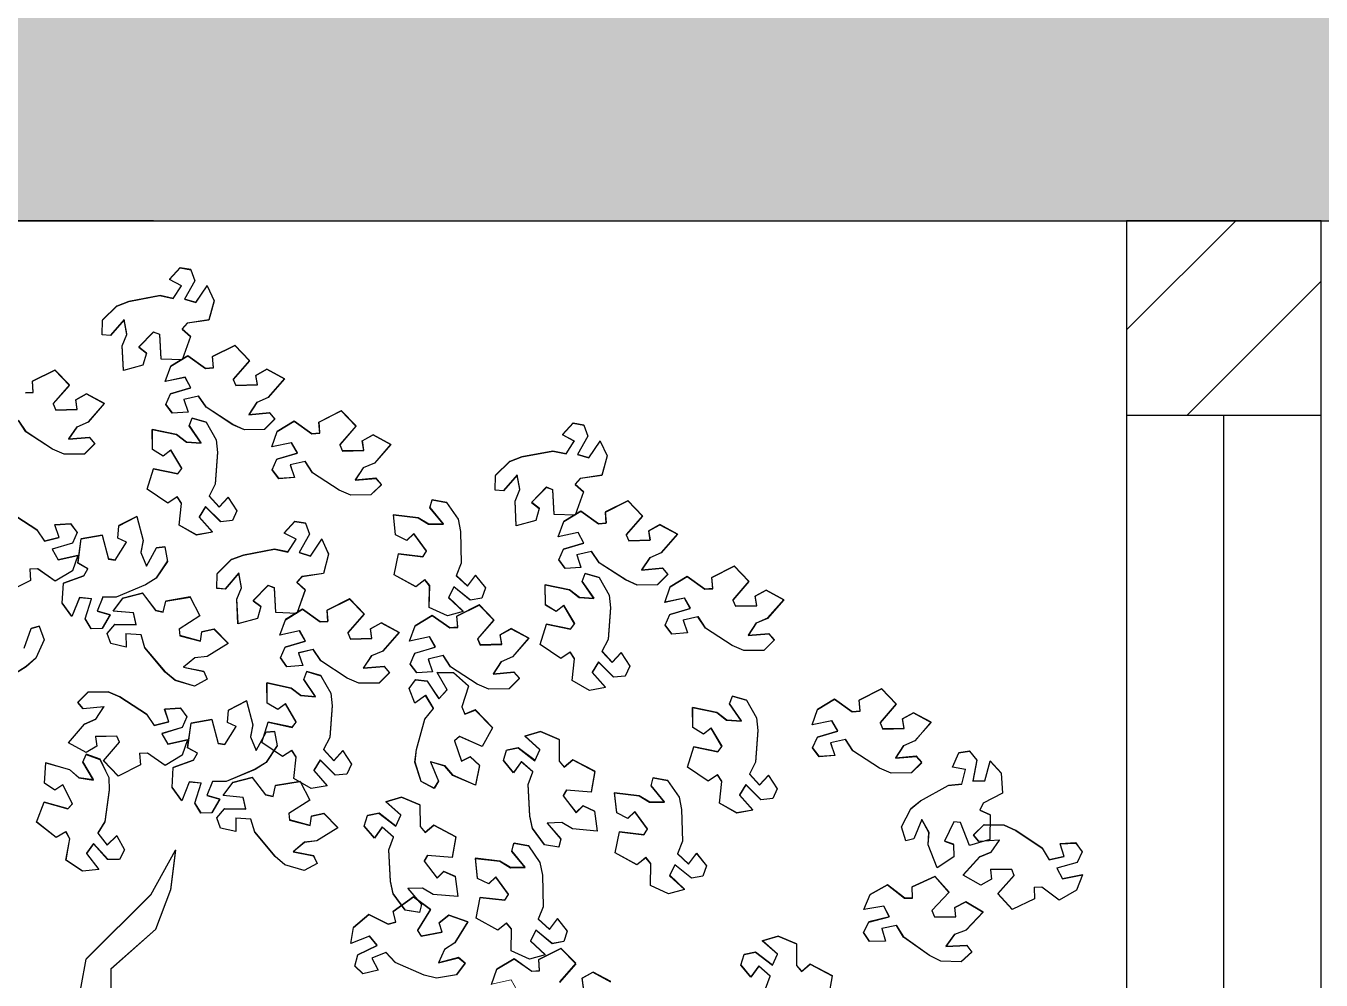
# Model space of a CAD drawing. Header units: centimetres. Extents: x -3096 to 17897, y -3131 to 15798.
# Drawn here: x 13103.7 to 13303.3, y 4401.2 to 4548.4 of the extents above; entities that cross this region are included whole.
import ezdxf

# ---------------------------------------------------------------- set-up
doc = ezdxf.new("R2010")
doc.units = ezdxf.units.CM
doc.layers.add('A-ANNO SYMB', color=3, linetype='Continuous', lineweight=13)
doc.layers.add('alberi', color=74, linetype='Continuous')

msp = doc.modelspace()

# ---------------------------------------------------------------- hatches: boundary and pattern name
at = {"transparency": 33554508}
h = msp.add_hatch(dxfattribs=at)
h.set_pattern_fill('GOST_WOOD', color=256, scale=2.9)
h.set_pattern_definition([(90, (10118.907, 0), (17.4, -1e-15), [29, -5.8]), (90, (10124.707, -5.8), (17.4, -1e-15), [17.4, -4.35, 8.7, -4.35]), (90, (10130.507, -14.5), (17.4, -1e-15), [29, -5.8])])
h.paths.add_polyline_path([(12123.33, 4578.3), (12123.33, 4518.3), (12561.21, 4518.3), (12561.21, 4578.3)])
h.paths.add_polyline_path([(12561.21, 4578.3), (12561.21, 4518.3), (12973.33, 4518.3), (13023.33, 4518.3), (13123.33, 4518.3), (13273.33, 4518.3), (13353.33, 4518.3), (13353.33, 4578.3)])
h.paths.add_polyline_path([(13603.41, 4518.3), (13603.41, 4578.3), (13453.33, 4578.3), (13453.33, 4518.3)])
h.paths.add_polyline_path([(14123.33, 4518.3), (14123.33, 4578.3), (13603.41, 4578.3), (13603.41, 4518.3)])
h = msp.add_hatch(dxfattribs=at)
h.set_pattern_fill('ANSI31', color=256, scale=5)
h.set_pattern_definition([(45, (10118.907, 0), (-11.22532, 11.22532), [])])
h.paths.add_polyline_path([(13303.33, 4518.3), (13273.33, 4518.3), (13273.33, 4488.3), (13303.33, 4488.3)])

# ---------------------------------------------------------------- linework, layer by layer
for p, q in [((12123.33, 4518.3), (14123.33, 4518.3)), ((13123.33, 4518.3), (12623.33, 4518.3)), ((13123.33, 4518.3), (13023.33, 4518.3)), ((13123.33, 4518.3), (13273.33, 4518.3)), ((13273.33, 4518.3), (13273.33, 4143.3)), ((13303.33, 4518.3), (13273.33, 4518.3)), ((13303.33, 4518.3), (13273.33, 4518.3)), ((13303.33, 4113.3), (13303.33, 4518.3)), ((13303.33, 4488.3), (13273.33, 4488.3)), ((13288.33, 4143.3), (13288.33, 4488.3))]:
    msp.add_line(p, q)
at = {"layer": 'A-ANNO SYMB'}
for points in [[(13115.49, 4503.02), (13117.72, 4505.2), (13119.56, 4505.89), (13124.36, 4506.81), (13126.4, 4506.37), (13127.66, 4508.33), (13125.84, 4509.29), (13127.47, 4511.09), (13129.13, 4510.82), (13129.75, 4509.11), (13129.75, 4509.11), (13128.13, 4506.27), (13129.91, 4505.74), (13131.65, 4508.33), (13132.69, 4506.04), (13131.9, 4503.06), (13128.59, 4502.56), (13127.78, 4501.66), (13129.07, 4500.5), (13129.07, 4500.5), (13127.8, 4496.89), (13124.53, 4497.01), (13124.33, 4500.81), (13123.38, 4501.2), (13121.08, 4498.85), (13122.26, 4497.95), (13121.71, 4496.1), (13118.71, 4495.28), (13118.52, 4499.08), (13119.25, 4500.85), (13118.84, 4503.08), (13116.73, 4500.65), (13115.44, 4500.77)], [(13140.48, 4486.16), (13137.36, 4486.14), (13135.57, 4486.92), (13131.47, 4489.59), (13130.31, 4491.33), (13128.04, 4490.79), (13128.69, 4488.84), (13126.26, 4488.67), (13125.26, 4490.02), (13125.99, 4491.68), (13125.99, 4491.68), (13129.13, 4492.6), (13128.22, 4494.22), (13125.18, 4493.56), (13126.02, 4495.94), (13128.66, 4497.53), (13131.38, 4495.59), (13132.59, 4495.67), (13132.46, 4497.4), (13132.46, 4497.4), (13135.89, 4499.12), (13138.16, 4496.76), (13135.66, 4493.88), (13136.07, 4492.94), (13139.36, 4493.04), (13139.14, 4494.51), (13140.81, 4495.45), (13143.54, 4493.96), (13141.04, 4491.09), (13139.29, 4490.33), (13138.03, 4488.44), (13141.24, 4488.72), (13142.08, 4487.75)], [(13156.89, 4476.07), (13153.77, 4476.05), (13151.97, 4476.83), (13147.88, 4479.5), (13146.72, 4481.24), (13144.45, 4480.71), (13145.09, 4478.75), (13142.67, 4478.59), (13141.66, 4479.94), (13142.4, 4481.6), (13142.4, 4481.6), (13145.54, 4482.52), (13144.63, 4484.13), (13141.58, 4483.47), (13142.42, 4485.85), (13145.06, 4487.44), (13147.78, 4485.5), (13148.99, 4485.58), (13148.87, 4487.32), (13148.87, 4487.32), (13152.29, 4489.03), (13154.57, 4486.67), (13152.07, 4483.8), (13152.48, 4482.86), (13155.77, 4482.95), (13155.55, 4484.42), (13157.22, 4485.37), (13159.95, 4483.88), (13157.45, 4481), (13155.7, 4480.24), (13154.44, 4478.35), (13157.65, 4478.64), (13158.49, 4477.66)], [(13131.49, 4487.3), (13133.02, 4484.58), (13133.21, 4482.63), (13132.87, 4477.75), (13131.92, 4475.89), (13133.49, 4474.17), (13134.88, 4475.69), (13136.21, 4473.65), (13135.52, 4472.11), (13133.71, 4471.95), (13133.71, 4471.95), (13131.38, 4474.24), (13130.41, 4472.66), (13132.46, 4470.32), (13129.98, 4469.9), (13127.3, 4471.43), (13127.68, 4474.75), (13127.02, 4475.77), (13125.56, 4474.82), (13125.56, 4474.82), (13122.4, 4476.98), (13123.36, 4480.11), (13127.08, 4479.33), (13127.7, 4480.14), (13126.02, 4482.97), (13124.85, 4482.06), (13123.2, 4483.06), (13123.18, 4486.17), (13126.91, 4485.39), (13128.42, 4484.23), (13130.69, 4484.05), (13128.88, 4486.71), (13129.32, 4487.92)], [(13176.06, 4479.06), (13178.29, 4481.24), (13180.13, 4481.93), (13184.93, 4482.85), (13186.97, 4482.41), (13188.23, 4484.37), (13186.41, 4485.33), (13188.04, 4487.14), (13189.7, 4486.86), (13190.32, 4485.16), (13190.32, 4485.16), (13188.71, 4482.31), (13190.48, 4481.78), (13192.22, 4484.37), (13193.26, 4482.08), (13192.47, 4479.1), (13189.17, 4478.61), (13188.35, 4477.71), (13189.65, 4476.55), (13189.65, 4476.55), (13188.37, 4472.94), (13185.1, 4473.05), (13184.9, 4476.86), (13183.95, 4477.25), (13181.65, 4474.89), (13182.83, 4473.99), (13182.28, 4472.15), (13179.28, 4471.32), (13179.09, 4475.13), (13179.82, 4476.89), (13179.41, 4479.13), (13177.3, 4476.69), (13176.02, 4476.81)], [(13168.52, 4474.9), (13170.31, 4472.35), (13170.69, 4470.42), (13170.81, 4465.54), (13170.04, 4463.59), (13171.77, 4462.03), (13173.01, 4463.67), (13174.52, 4461.76), (13173.98, 4460.17), (13172.2, 4459.84), (13172.2, 4459.84), (13169.66, 4461.9), (13168.84, 4460.24), (13171.11, 4458.1), (13168.68, 4457.44), (13165.87, 4458.71), (13165.93, 4462.05), (13165.17, 4463.01), (13163.82, 4461.92), (13163.82, 4461.92), (13160.46, 4463.77), (13161.11, 4466.98), (13164.9, 4466.55), (13165.44, 4467.42), (13163.49, 4470.08), (13162.41, 4469.06), (13160.68, 4469.9), (13160.36, 4473), (13164.14, 4472.57), (13165.77, 4471.56), (13168.04, 4471.59), (13165.98, 4474.07), (13166.31, 4475.32)], [(13201.06, 4462.2), (13197.94, 4462.18), (13196.14, 4462.96), (13192.05, 4465.63), (13190.88, 4467.37), (13188.62, 4466.84), (13189.26, 4464.88), (13186.83, 4464.72), (13185.83, 4466.07), (13186.57, 4467.73), (13186.57, 4467.73), (13189.7, 4468.65), (13188.8, 4470.26), (13185.75, 4469.6), (13186.59, 4471.98), (13189.23, 4473.57), (13191.95, 4471.63), (13193.16, 4471.71), (13193.03, 4473.45), (13193.03, 4473.45), (13196.46, 4475.16), (13198.73, 4472.8), (13196.23, 4469.93), (13196.64, 4468.99), (13199.94, 4469.08), (13199.71, 4470.55), (13201.39, 4471.5), (13204.12, 4470.01), (13201.62, 4467.13), (13199.86, 4466.37), (13198.6, 4464.48), (13201.81, 4464.77), (13202.66, 4463.79)], [(13125.53, 4465.84), (13123.79, 4463.25), (13122.13, 4462.2), (13117.62, 4460.32), (13115.53, 4460.34), (13114.7, 4458.16), (13116.67, 4457.6), (13115.44, 4455.49), (13113.76, 4455.42), (13112.81, 4456.97), (13112.81, 4456.97), (13113.81, 4460.08), (13111.97, 4460.24), (13110.79, 4457.35), (13109.3, 4459.38), (13109.47, 4462.46), (13112.61, 4463.61), (13113.22, 4464.66), (13111.72, 4465.53), (13111.72, 4465.53), (13112.23, 4469.33), (13115.46, 4469.88), (13116.43, 4466.2), (13117.43, 4466.01), (13119.21, 4468.78), (13117.87, 4469.42), (13118.03, 4471.34), (13120.8, 4472.76), (13121.76, 4469.07), (13121.41, 4467.2), (13122.26, 4465.09), (13123.83, 4467.91), (13125.11, 4468.05)], [(13133.16, 4463.93), (13135.39, 4466.11), (13137.22, 4466.8), (13142.02, 4467.72), (13144.07, 4467.28), (13145.33, 4469.24), (13143.5, 4470.2), (13145.14, 4472), (13146.8, 4471.73), (13147.42, 4470.03), (13147.42, 4470.03), (13145.8, 4467.18), (13147.58, 4466.65), (13149.31, 4469.24), (13150.36, 4466.95), (13149.57, 4463.97), (13146.26, 4463.48), (13145.45, 4462.58), (13146.74, 4461.42), (13146.74, 4461.42), (13145.47, 4457.81), (13142.19, 4457.92), (13141.99, 4461.73), (13141.05, 4462.12), (13138.74, 4459.76), (13139.92, 4458.86), (13139.38, 4457.02), (13136.38, 4456.19), (13136.18, 4460), (13136.91, 4461.76), (13136.51, 4464), (13134.39, 4461.56), (13133.11, 4461.68)], [(13217.46, 4452.11), (13214.34, 4452.09), (13212.54, 4452.87), (13208.45, 4455.55), (13207.29, 4457.29), (13205.02, 4456.75), (13205.67, 4454.8), (13203.24, 4454.63), (13202.23, 4455.98), (13202.97, 4457.64), (13202.97, 4457.64), (13206.11, 4458.56), (13205.2, 4460.17), (13202.15, 4459.52), (13202.99, 4461.89), (13205.63, 4463.49), (13208.35, 4461.55), (13209.57, 4461.63), (13209.44, 4463.36), (13209.44, 4463.36), (13212.86, 4465.07), (13215.14, 4462.72), (13212.64, 4459.84), (13213.05, 4458.9), (13216.34, 4459), (13216.12, 4460.46), (13217.79, 4461.41), (13220.52, 4459.92), (13218.02, 4457.05), (13216.27, 4456.28), (13215.01, 4454.39), (13218.22, 4454.68), (13219.06, 4453.7)], [(13192.06, 4463.34), (13193.59, 4460.62), (13193.79, 4458.67), (13193.44, 4453.8), (13192.49, 4451.94), (13194.06, 4450.22), (13195.45, 4451.73), (13196.78, 4449.69), (13196.09, 4448.15), (13194.28, 4447.99), (13194.28, 4447.99), (13191.95, 4450.29), (13190.98, 4448.71), (13193.04, 4446.36), (13190.55, 4445.94), (13187.88, 4447.47), (13188.25, 4450.79), (13187.59, 4451.81), (13186.14, 4450.86), (13186.14, 4450.86), (13182.97, 4453.02), (13183.93, 4456.15), (13187.66, 4455.37), (13188.28, 4456.18), (13186.59, 4459.01), (13185.42, 4458.11), (13183.78, 4459.11), (13183.75, 4462.22), (13187.48, 4461.43), (13189, 4460.27), (13191.26, 4460.09), (13189.45, 4462.75), (13189.89, 4463.96)], [(13129.66, 4446.6), (13126.67, 4447.49), (13125.18, 4448.76), (13122.04, 4452.5), (13121.43, 4454.5), (13119.11, 4454.65), (13119.16, 4452.59), (13116.78, 4453.14), (13116.22, 4454.73), (13117.4, 4456.1), (13117.4, 4456.1), (13120.67, 4456.07), (13120.27, 4457.87), (13117.17, 4458.13), (13118.66, 4460.16), (13121.65, 4460.92), (13123.69, 4458.27), (13124.87, 4458), (13125.25, 4459.69), (13125.25, 4459.69), (13129.03, 4460.34), (13130.52, 4457.42), (13127.29, 4455.39), (13127.41, 4454.38), (13130.59, 4453.51), (13130.8, 4454.98), (13132.68, 4455.4), (13134.86, 4453.18), (13131.63, 4451.16), (13129.73, 4450.94), (13127.98, 4449.49), (13131.13, 4448.83), (13131.65, 4447.66)], [(13158.15, 4447.07), (13155.03, 4447.05), (13153.23, 4447.83), (13149.14, 4450.5), (13147.98, 4452.24), (13145.71, 4451.71), (13146.36, 4449.75), (13143.93, 4449.59), (13142.92, 4450.94), (13143.66, 4452.6), (13143.66, 4452.6), (13146.8, 4453.52), (13145.89, 4455.13), (13142.84, 4454.47), (13143.68, 4456.85), (13146.32, 4458.44), (13149.04, 4456.5), (13150.26, 4456.58), (13150.13, 4458.32), (13150.13, 4458.32), (13153.55, 4460.03), (13155.83, 4457.67), (13153.33, 4454.8), (13153.74, 4453.86), (13157.03, 4453.95), (13156.81, 4455.42), (13158.48, 4456.37), (13161.21, 4454.88), (13158.71, 4452), (13156.96, 4451.24), (13155.7, 4449.35), (13158.91, 4449.64), (13159.75, 4448.66)], [(13178.17, 4446.16), (13175.05, 4446.13), (13173.25, 4446.91), (13169.15, 4449.57), (13167.99, 4451.31), (13165.72, 4450.77), (13166.37, 4448.82), (13163.94, 4448.64), (13162.93, 4449.99), (13163.67, 4451.65), (13163.67, 4451.65), (13166.8, 4452.58), (13165.89, 4454.19), (13162.84, 4453.53), (13163.68, 4455.91), (13166.31, 4457.51), (13169.04, 4455.57), (13170.25, 4455.66), (13170.12, 4457.39), (13170.12, 4457.39), (13173.54, 4459.11), (13175.82, 4456.76), (13173.33, 4453.88), (13173.74, 4452.94), (13177.03, 4453.04), (13176.81, 4454.51), (13178.48, 4455.46), (13181.21, 4453.97), (13178.72, 4451.09), (13176.97, 4450.33), (13175.71, 4448.44), (13178.92, 4448.73), (13179.76, 4447.75)], [(13149.15, 4448.21), (13150.69, 4445.49), (13150.88, 4443.54), (13150.54, 4438.67), (13149.58, 4436.81), (13151.15, 4435.09), (13152.55, 4436.6), (13153.87, 4434.56), (13153.18, 4433.02), (13151.38, 4432.86), (13151.38, 4432.86), (13149.04, 4435.16), (13148.08, 4433.58), (13150.13, 4431.23), (13147.65, 4430.81), (13144.97, 4432.34), (13145.34, 4435.66), (13144.68, 4436.68), (13143.23, 4435.73), (13143.23, 4435.73), (13140.07, 4437.89), (13141.02, 4441.02), (13144.75, 4440.24), (13145.37, 4441.05), (13143.69, 4443.88), (13142.51, 4442.98), (13140.87, 4443.98), (13140.85, 4447.09), (13144.57, 4446.3), (13146.09, 4445.14), (13148.35, 4444.96), (13146.54, 4447.62), (13146.99, 4448.83)], [(13164.63, 4431.89), (13163.67, 4434.86), (13163.88, 4436.81), (13165.19, 4441.51), (13166.5, 4443.14), (13165.31, 4445.14), (13163.64, 4443.94), (13162.75, 4446.21), (13163.74, 4447.57), (13165.54, 4447.37), (13165.54, 4447.37), (13167.37, 4444.65), (13168.63, 4446), (13167.09, 4448.71), (13169.61, 4448.62), (13171.92, 4446.58), (13170.89, 4443.41), (13171.33, 4442.28), (13172.94, 4442.92), (13172.94, 4442.92), (13175.6, 4440.16), (13174.04, 4437.29), (13170.55, 4438.81), (13169.77, 4438.13), (13170.85, 4435.02), (13172.19, 4435.68), (13173.59, 4434.37), (13172.99, 4431.31), (13169.5, 4432.84), (13168.25, 4434.28), (13166.07, 4434.91), (13167.3, 4431.93), (13166.62, 4430.84)], [(13240.18, 4433.2), (13237.06, 4433.18), (13235.26, 4433.96), (13231.16, 4436.63), (13230, 4438.37), (13227.74, 4437.84), (13228.38, 4435.88), (13225.95, 4435.72), (13224.95, 4437.07), (13225.68, 4438.73), (13225.68, 4438.73), (13228.82, 4439.65), (13227.92, 4441.26), (13224.87, 4440.6), (13225.71, 4442.98), (13228.35, 4444.57), (13231.07, 4442.63), (13232.28, 4442.71), (13232.15, 4444.45), (13232.15, 4444.45), (13235.58, 4446.16), (13237.85, 4443.8), (13235.35, 4440.93), (13235.76, 4439.99), (13239.05, 4440.08), (13238.83, 4441.55), (13240.51, 4442.5), (13243.24, 4441.01), (13240.74, 4438.13), (13238.98, 4437.37), (13237.72, 4435.48), (13240.93, 4435.77), (13241.77, 4434.79)], [(13113.27, 4445.67), (13116.39, 4445.7), (13118.19, 4444.93), (13122.29, 4442.27), (13123.46, 4440.54), (13125.73, 4441.08), (13125.08, 4443.03), (13127.5, 4443.21), (13128.51, 4441.86), (13127.78, 4440.2), (13127.78, 4440.2), (13124.65, 4439.27), (13125.56, 4437.66), (13128.61, 4438.32), (13127.77, 4435.94), (13125.14, 4434.34), (13122.41, 4436.27), (13121.2, 4436.19), (13121.33, 4434.45), (13121.33, 4434.45), (13117.91, 4432.73), (13115.63, 4435.08), (13118.12, 4437.96), (13117.71, 4438.9), (13114.42, 4438.8), (13114.64, 4437.33), (13112.97, 4436.38), (13110.24, 4437.86), (13112.73, 4440.74), (13114.48, 4441.51), (13115.73, 4443.4), (13112.52, 4443.11), (13111.68, 4444.08)], [(13142.44, 4437.41), (13140.7, 4434.82), (13139.05, 4433.77), (13134.53, 4431.89), (13132.44, 4431.91), (13131.61, 4429.73), (13133.59, 4429.16), (13132.36, 4427.06), (13130.68, 4426.99), (13129.72, 4428.54), (13129.72, 4428.54), (13130.72, 4431.65), (13128.88, 4431.81), (13127.71, 4428.92), (13126.22, 4430.95), (13126.38, 4434.03), (13129.52, 4435.18), (13130.13, 4436.23), (13128.63, 4437.1), (13128.63, 4437.1), (13129.14, 4440.9), (13132.37, 4441.45), (13133.34, 4437.77), (13134.35, 4437.58), (13136.12, 4440.35), (13134.78, 4440.99), (13134.94, 4442.91), (13137.71, 4444.33), (13138.68, 4440.64), (13138.32, 4438.77), (13139.18, 4436.66), (13140.75, 4439.48), (13142.03, 4439.62)], [(13214.77, 4444.43), (13216.31, 4441.71), (13216.5, 4439.76), (13216.16, 4434.88), (13215.2, 4433.02), (13216.77, 4431.3), (13218.17, 4432.82), (13219.49, 4430.78), (13218.8, 4429.24), (13216.99, 4429.08), (13216.99, 4429.08), (13214.66, 4431.37), (13213.7, 4429.79), (13215.75, 4427.45), (13213.27, 4427.03), (13210.59, 4428.56), (13210.96, 4431.88), (13210.3, 4432.9), (13208.85, 4431.95), (13208.85, 4431.95), (13205.69, 4434.11), (13206.64, 4437.24), (13210.37, 4436.46), (13210.99, 4437.27), (13209.31, 4440.1), (13208.13, 4439.19), (13206.49, 4440.19), (13206.47, 4443.3), (13210.19, 4442.52), (13211.71, 4441.36), (13213.97, 4441.18), (13212.16, 4443.84), (13212.61, 4445.05)], [(13183.62, 4422.13), (13181.77, 4424.64), (13181.34, 4426.55), (13181.1, 4431.43), (13181.82, 4433.39), (13180.06, 4434.91), (13178.86, 4433.24), (13177.29, 4435.11), (13177.8, 4436.72), (13179.57, 4437.1), (13179.57, 4437.1), (13182.16, 4435.1), (13182.93, 4436.78), (13180.61, 4438.86), (13183.03, 4439.58), (13185.87, 4438.38), (13185.9, 4435.04), (13186.68, 4434.1), (13188, 4435.22), (13188, 4435.22), (13191.4, 4433.46), (13190.83, 4430.23), (13187.03, 4430.57), (13186.51, 4429.68), (13188.53, 4427.08), (13189.58, 4428.12), (13191.33, 4427.32), (13191.73, 4424.24), (13187.94, 4424.57), (13186.29, 4425.54), (13184.02, 4425.45), (13186.14, 4423.02), (13185.84, 4421.76)], [(13238.65, 4424.89), (13240.08, 4427.66), (13241.61, 4428.89), (13245.88, 4431.27), (13247.96, 4431.49), (13248.54, 4433.75), (13246.51, 4434.09), (13247.49, 4436.31), (13249.16, 4436.57), (13250.28, 4435.15), (13250.28, 4435.15), (13249.64, 4431.94), (13251.49, 4432), (13252.32, 4435), (13254.04, 4433.15), (13254.22, 4430.07), (13251.24, 4428.57), (13250.74, 4427.46), (13252.34, 4426.76), (13252.34, 4426.76), (13252.26, 4422.94), (13249.12, 4422.02), (13247.73, 4425.57), (13246.71, 4425.64), (13245.26, 4422.68), (13246.67, 4422.2), (13246.73, 4420.28), (13244.14, 4418.55), (13242.76, 4422.1), (13242.9, 4424.01), (13241.81, 4426), (13240.57, 4423.03), (13239.31, 4422.74)], [(13115.11, 4435.31), (13116.46, 4432.49), (13116.52, 4430.53), (13115.85, 4425.69), (13114.77, 4423.9), (13116.22, 4422.08), (13117.71, 4423.5), (13118.9, 4421.37), (13118.1, 4419.88), (13116.29, 4419.84), (13116.29, 4419.84), (13114.12, 4422.29), (13113.05, 4420.78), (13114.94, 4418.3), (13112.43, 4418.05), (13109.87, 4419.76), (13110.46, 4423.05), (13109.87, 4424.11), (13108.36, 4423.26), (13108.36, 4423.26), (13105.35, 4425.63), (13106.51, 4428.69), (13110.18, 4427.65), (13110.85, 4428.42), (13109.36, 4431.36), (13108.13, 4430.53), (13106.56, 4431.64), (13106.75, 4434.75), (13110.41, 4433.71), (13111.85, 4432.45), (13114.09, 4432.12), (13112.47, 4434.9), (13112.99, 4436.08)], [(13146.58, 4418.17), (13143.59, 4419.06), (13142.09, 4420.33), (13138.95, 4424.07), (13138.35, 4426.07), (13136.02, 4426.22), (13136.07, 4424.16), (13133.7, 4424.71), (13133.13, 4426.3), (13134.32, 4427.67), (13134.32, 4427.67), (13137.59, 4427.64), (13137.19, 4429.44), (13134.08, 4429.7), (13135.58, 4431.73), (13138.56, 4432.49), (13140.6, 4429.84), (13141.79, 4429.57), (13142.17, 4431.26), (13142.17, 4431.26), (13145.94, 4431.9), (13147.43, 4428.99), (13144.21, 4426.96), (13144.33, 4425.95), (13147.5, 4425.08), (13147.72, 4426.55), (13149.59, 4426.97), (13151.77, 4424.75), (13148.55, 4422.73), (13146.65, 4422.51), (13144.89, 4421.06), (13148.05, 4420.4), (13148.57, 4419.23)], [(13202.6, 4432.03), (13204.38, 4429.48), (13204.76, 4427.55), (13204.88, 4422.67), (13204.11, 4420.72), (13205.84, 4419.16), (13207.08, 4420.8), (13208.59, 4418.89), (13208.05, 4417.3), (13206.27, 4416.97), (13206.27, 4416.97), (13203.73, 4419.03), (13202.92, 4417.37), (13205.19, 4415.23), (13202.75, 4414.57), (13199.94, 4415.84), (13200, 4419.18), (13199.24, 4420.14), (13197.89, 4419.05), (13197.89, 4419.05), (13194.54, 4420.9), (13195.19, 4424.11), (13198.97, 4423.68), (13199.51, 4424.55), (13197.57, 4427.21), (13196.48, 4426.19), (13194.75, 4427.03), (13194.43, 4430.13), (13198.22, 4429.7), (13199.84, 4428.69), (13202.11, 4428.72), (13200.05, 4431.2), (13200.38, 4432.45)], [(13162.16, 4412.04), (13160.32, 4414.55), (13159.89, 4416.46), (13159.65, 4421.35), (13160.37, 4423.31), (13158.61, 4424.83), (13157.4, 4423.16), (13155.84, 4425.02), (13156.35, 4426.63), (13158.12, 4427.01), (13158.12, 4427.01), (13160.71, 4425.01), (13161.48, 4426.69), (13159.16, 4428.77), (13161.58, 4429.49), (13164.42, 4428.29), (13164.44, 4424.95), (13165.22, 4424.02), (13166.55, 4425.14), (13166.55, 4425.14), (13169.95, 4423.37), (13169.38, 4420.15), (13165.58, 4420.48), (13165.06, 4419.6), (13167.07, 4416.99), (13168.13, 4418.03), (13169.88, 4417.23), (13170.28, 4414.15), (13166.48, 4414.48), (13164.84, 4415.45), (13162.57, 4415.36), (13164.69, 4412.93), (13164.39, 4411.68)], [(13251.37, 4425.19), (13254.49, 4425.15), (13256.27, 4424.33), (13260.31, 4421.59), (13261.44, 4419.83), (13263.72, 4420.32), (13263.11, 4422.29), (13265.54, 4422.41), (13266.52, 4421.04), (13265.75, 4419.39), (13265.75, 4419.39), (13262.6, 4418.53), (13263.48, 4416.9), (13266.54, 4417.5), (13265.65, 4415.14), (13262.98, 4413.6), (13260.3, 4415.59), (13259.09, 4415.53), (13259.18, 4413.79), (13259.18, 4413.79), (13255.72, 4412.15), (13253.49, 4414.54), (13256.04, 4417.37), (13255.65, 4418.32), (13252.36, 4418.29), (13252.56, 4416.82), (13250.87, 4415.9), (13248.16, 4417.44), (13250.72, 4420.26), (13252.48, 4421), (13253.78, 4422.86), (13250.56, 4422.64), (13249.74, 4423.63)], [(13181.14, 4421.95), (13182.93, 4419.39), (13183.31, 4417.47), (13183.43, 4412.58), (13182.66, 4410.64), (13184.38, 4409.07), (13185.63, 4410.71), (13187.14, 4408.81), (13186.6, 4407.21), (13184.82, 4406.88), (13184.82, 4406.88), (13182.28, 4408.94), (13181.46, 4407.28), (13183.73, 4405.14), (13181.3, 4404.49), (13178.49, 4405.75), (13178.55, 4409.1), (13177.79, 4410.05), (13176.44, 4408.96), (13176.44, 4408.96), (13173.08, 4410.81), (13173.73, 4414.02), (13177.52, 4413.59), (13178.06, 4414.46), (13176.11, 4417.12), (13175.03, 4416.11), (13173.3, 4416.94), (13172.98, 4420.04), (13176.76, 4419.61), (13178.39, 4418.6), (13180.66, 4418.64), (13178.6, 4421.12), (13178.93, 4422.36)], [(13247.84, 4404.07), (13244.72, 4404.18), (13242.96, 4405.04), (13238.99, 4407.89), (13237.9, 4409.68), (13235.61, 4409.24), (13236.17, 4407.26), (13233.74, 4407.2), (13232.8, 4408.59), (13233.6, 4410.22), (13233.6, 4410.22), (13236.78, 4411), (13235.94, 4412.65), (13232.87, 4412.13), (13233.81, 4414.46), (13236.52, 4415.94), (13239.15, 4413.89), (13240.37, 4413.91), (13240.31, 4415.65), (13240.31, 4415.65), (13243.81, 4417.21), (13245.98, 4414.76), (13243.36, 4412), (13243.73, 4411.04), (13247.02, 4410.99), (13246.86, 4412.47), (13248.57, 4413.34), (13251.24, 4411.73), (13248.61, 4408.97), (13246.83, 4408.29), (13245.49, 4406.45), (13248.71, 4406.6), (13249.51, 4405.59)], [(13170.06, 4402.07), (13166.99, 4401.54), (13165.09, 4402.02), (13160.61, 4403.99), (13159.19, 4405.52), (13157.04, 4404.62), (13157.99, 4402.8), (13155.62, 4402.24), (13154.41, 4403.41), (13154.87, 4405.17), (13154.87, 4405.17), (13157.81, 4406.58), (13156.66, 4408.03), (13153.75, 4406.89), (13154.2, 4409.37), (13156.54, 4411.37), (13159.54, 4409.89), (13160.73, 4410.17), (13160.32, 4411.86), (13160.32, 4411.86), (13163.42, 4414.11), (13166.05, 4412.15), (13164.05, 4408.91), (13164.61, 4408.05), (13167.84, 4408.67), (13167.38, 4410.09), (13168.88, 4411.29), (13171.81, 4410.26), (13169.81, 4407.02), (13168.21, 4405.99), (13167.27, 4403.92), (13170.39, 4404.72), (13171.38, 4403.89)]]:
    msp.add_lwpolyline(points, close=True, dxfattribs=at)
for points in [[(13103.61, 4491.81), (13104.83, 4491.89), (13104.7, 4493.62), (13104.7, 4493.62), (13108.12, 4495.33), (13110.4, 4492.98), (13107.9, 4490.1), (13108.31, 4489.16), (13111.6, 4489.26), (13111.38, 4490.72), (13113.05, 4491.67), (13115.78, 4490.18), (13113.28, 4487.31), (13111.53, 4486.55), (13110.27, 4484.66), (13113.48, 4484.94), (13114.32, 4483.96), (13112.72, 4482.38), (13109.6, 4482.36), (13107.8, 4483.14), (13103.71, 4485.81), (13102.55, 4487.55)], [(13101.28, 4473.36), (13105.38, 4470.7), (13106.55, 4468.97), (13108.81, 4469.51), (13108.16, 4471.46), (13110.59, 4471.64), (13111.6, 4470.29), (13110.87, 4468.63), (13110.87, 4468.63), (13107.73, 4467.7), (13108.65, 4466.09), (13111.69, 4466.75), (13110.86, 4464.38), (13108.22, 4462.77), (13105.5, 4464.7), (13104.29, 4464.62), (13104.42, 4462.89), (13104.42, 4462.89), (13101, 4461.16)], [(13103.41, 4452.48), (13104.51, 4455.5), (13105.75, 4455.85), (13106.51, 4453.73), (13105.21, 4450.9), (13103.74, 4449.6), (13099.59, 4447.02)], [(13179.42, 4399.62), (13178.51, 4401.24), (13175.46, 4400.57), (13176.3, 4402.95), (13178.93, 4404.55), (13181.66, 4402.61), (13182.87, 4402.7), (13182.74, 4404.43), (13182.74, 4404.43), (13186.16, 4406.15), (13188.44, 4403.8), (13185.95, 4400.92)], [(13217.7, 4399.91), (13218.42, 4401.87), (13216.65, 4403.39), (13215.45, 4401.72), (13213.89, 4403.59), (13214.39, 4405.2), (13216.17, 4405.57), (13216.17, 4405.57), (13218.76, 4403.58), (13219.53, 4405.26), (13217.21, 4407.34), (13219.62, 4408.05), (13222.46, 4406.86), (13222.49, 4403.51), (13223.27, 4402.58), (13224.6, 4403.7), (13224.6, 4403.7), (13228, 4401.94), (13227.42, 4398.71)], [(13189.65, 4400.08), (13189.43, 4401.55), (13191.1, 4402.5), (13193.83, 4401.02)]]:
    msp.add_lwpolyline(points, dxfattribs=at)
at = {"layer": 'A-ANNO SYMB', "color": 42}
msp.add_lwpolyline([(13100.7, 4383.81), (13111.43, 4396.06), (13112.96, 4404.48), (13122.92, 4414.43), (13126.75, 4421.32), (13125.99, 4415.19), (13123.69, 4409.07), (13116.79, 4402.95), (13116.79, 4399.88), (13116.79, 4392.99), (13112.2, 4387.64), (13108.37, 4382.28), (13104.54, 4374.62)], dxfattribs=at)
at = {"layer": 'alberi'}
for points in [[(13115.48, 4502.97), (13117.71, 4505.15), (13119.55, 4505.83), (13124.35, 4506.76), (13126.39, 4506.31), (13127.65, 4508.27), (13125.83, 4509.23), (13127.46, 4511.04), (13129.12, 4510.76), (13129.75, 4509.06), (13129.75, 4509.06), (13128.13, 4506.22), (13129.9, 4505.69), (13131.64, 4508.27), (13132.68, 4505.98), (13131.89, 4503), (13128.59, 4502.51), (13127.77, 4501.61), (13129.07, 4500.45), (13129.07, 4500.45), (13127.79, 4496.84), (13124.52, 4496.95), (13124.32, 4500.76), (13123.37, 4501.15), (13121.07, 4498.79), (13122.25, 4497.89), (13121.71, 4496.05), (13118.71, 4495.23), (13118.51, 4499.03), (13119.24, 4500.79), (13118.83, 4503.03), (13116.72, 4500.59), (13115.44, 4500.71)], [(13140.48, 4486.1), (13137.36, 4486.08), (13135.56, 4486.86), (13131.47, 4489.54), (13130.31, 4491.27), (13128.04, 4490.74), (13128.68, 4488.78), (13126.25, 4488.62), (13125.25, 4489.97), (13125.99, 4491.63), (13125.99, 4491.63), (13129.12, 4492.55), (13128.22, 4494.16), (13125.17, 4493.51), (13126.01, 4495.88), (13128.65, 4497.48), (13131.37, 4495.53), (13132.58, 4495.62), (13132.45, 4497.35), (13132.45, 4497.35), (13135.88, 4499.06), (13138.15, 4496.7), (13135.66, 4493.83), (13136.06, 4492.89), (13139.36, 4492.98), (13139.13, 4494.45), (13140.81, 4495.4), (13143.54, 4493.91), (13141.04, 4491.04), (13139.28, 4490.27), (13138.03, 4488.38), (13141.24, 4488.67), (13142.08, 4487.69)], [(13156.88, 4476.02), (13153.76, 4476), (13151.96, 4476.78), (13147.87, 4479.45), (13146.71, 4481.19), (13144.44, 4480.65), (13145.09, 4478.7), (13142.66, 4478.53), (13141.65, 4479.88), (13142.39, 4481.54), (13142.39, 4481.54), (13145.53, 4482.46), (13144.62, 4484.07), (13141.57, 4483.42), (13142.41, 4485.79), (13145.05, 4487.39), (13147.77, 4485.45), (13148.99, 4485.53), (13148.86, 4487.26), (13148.86, 4487.26), (13152.28, 4488.97), (13154.56, 4486.62), (13152.06, 4483.74), (13152.47, 4482.8), (13155.76, 4482.9), (13155.54, 4484.36), (13157.21, 4485.31), (13159.94, 4483.82), (13157.44, 4480.95), (13155.69, 4480.19), (13154.43, 4478.3), (13157.64, 4478.58), (13158.48, 4477.6)], [(13131.48, 4487.24), (13133.01, 4484.53), (13133.21, 4482.57), (13132.86, 4477.7), (13131.91, 4475.84), (13133.48, 4474.12), (13134.87, 4475.63), (13136.2, 4473.59), (13135.51, 4472.06), (13133.7, 4471.89), (13133.7, 4471.89), (13131.37, 4474.19), (13130.4, 4472.61), (13132.46, 4470.26), (13129.97, 4469.84), (13127.3, 4471.37), (13127.67, 4474.7), (13127.01, 4475.72), (13125.56, 4474.76), (13125.56, 4474.76), (13122.4, 4476.92), (13123.35, 4480.05), (13127.08, 4479.27), (13127.7, 4480.08), (13126.01, 4482.91), (13124.84, 4482.01), (13123.2, 4483.01), (13123.17, 4486.12), (13126.9, 4485.33), (13128.42, 4484.17), (13130.68, 4483.99), (13128.87, 4486.66), (13129.31, 4487.87)], [(13176.06, 4479.01), (13178.29, 4481.19), (13180.12, 4481.88), (13184.92, 4482.8), (13186.96, 4482.35), (13188.22, 4484.32), (13186.4, 4485.27), (13188.04, 4487.08), (13189.7, 4486.81), (13190.32, 4485.1), (13190.32, 4485.1), (13188.7, 4482.26), (13190.47, 4481.73), (13192.21, 4484.32), (13193.26, 4482.03), (13192.47, 4479.04), (13189.16, 4478.55), (13188.34, 4477.65), (13189.64, 4476.49), (13189.64, 4476.49), (13188.36, 4472.88), (13185.09, 4473), (13184.89, 4476.8), (13183.94, 4477.19), (13181.64, 4474.84), (13182.82, 4473.94), (13182.28, 4472.09), (13179.28, 4471.27), (13179.08, 4475.07), (13179.81, 4476.84), (13179.4, 4479.07), (13177.29, 4476.64), (13176.01, 4476.76)], [(13168.52, 4474.85), (13170.3, 4472.29), (13170.68, 4470.37), (13170.8, 4465.48), (13170.03, 4463.54), (13171.76, 4461.98), (13173, 4463.62), (13174.52, 4461.71), (13173.97, 4460.12), (13172.19, 4459.78), (13172.19, 4459.78), (13169.65, 4461.84), (13168.84, 4460.18), (13171.11, 4458.04), (13168.67, 4457.39), (13165.86, 4458.66), (13165.92, 4462), (13165.16, 4462.95), (13163.81, 4461.86), (13163.81, 4461.86), (13160.46, 4463.71), (13161.11, 4466.92), (13164.89, 4466.5), (13165.43, 4467.36), (13163.49, 4470.02), (13162.41, 4469.01), (13160.68, 4469.85), (13160.35, 4472.94), (13164.14, 4472.51), (13165.76, 4471.5), (13168.03, 4471.54), (13165.97, 4474.02), (13166.3, 4475.26)], [(13201.05, 4462.15), (13197.93, 4462.13), (13196.13, 4462.91), (13192.04, 4465.58), (13190.88, 4467.32), (13188.61, 4466.78), (13189.25, 4464.83), (13186.83, 4464.66), (13185.82, 4466.01), (13186.56, 4467.67), (13186.56, 4467.67), (13189.7, 4468.59), (13188.79, 4470.21), (13185.74, 4469.55), (13186.58, 4471.92), (13189.22, 4473.52), (13191.94, 4471.58), (13193.15, 4471.66), (13193.03, 4473.39), (13193.03, 4473.39), (13196.45, 4475.1), (13198.73, 4472.75), (13196.23, 4469.87), (13196.64, 4468.93), (13199.93, 4469.03), (13199.71, 4470.49), (13201.38, 4471.44), (13204.11, 4469.95), (13201.61, 4467.08), (13199.86, 4466.32), (13198.6, 4464.43), (13201.81, 4464.71), (13202.65, 4463.73)], [(13125.52, 4465.78), (13123.78, 4463.19), (13122.12, 4462.14), (13117.61, 4460.26), (13115.52, 4460.28), (13114.69, 4458.11), (13116.67, 4457.54), (13115.44, 4455.44), (13113.75, 4455.37), (13112.8, 4456.91), (13112.8, 4456.91), (13113.8, 4460.02), (13111.96, 4460.18), (13110.79, 4457.29), (13109.3, 4459.32), (13109.46, 4462.4), (13112.6, 4463.56), (13113.21, 4464.61), (13111.71, 4465.48), (13111.71, 4465.48), (13112.22, 4469.27), (13115.45, 4469.83), (13116.42, 4466.14), (13117.43, 4465.95), (13119.2, 4468.73), (13117.86, 4469.37), (13118.02, 4471.28), (13120.79, 4472.7), (13121.76, 4469.02), (13121.4, 4467.14), (13122.26, 4465.04), (13123.83, 4467.85), (13125.11, 4468)], [(13133.15, 4463.88), (13135.38, 4466.06), (13137.22, 4466.75), (13142.02, 4467.67), (13144.06, 4467.22), (13145.32, 4469.19), (13143.5, 4470.14), (13145.13, 4471.95), (13146.79, 4471.68), (13147.41, 4469.97), (13147.41, 4469.97), (13145.79, 4467.13), (13147.57, 4466.6), (13149.31, 4469.19), (13150.35, 4466.89), (13149.56, 4463.91), (13146.25, 4463.42), (13145.44, 4462.52), (13146.73, 4461.36), (13146.73, 4461.36), (13145.46, 4457.75), (13142.19, 4457.87), (13141.99, 4461.67), (13141.04, 4462.06), (13138.74, 4459.71), (13139.92, 4458.81), (13139.37, 4456.96), (13136.37, 4456.14), (13136.18, 4459.94), (13136.91, 4461.71), (13136.5, 4463.94), (13134.39, 4461.51), (13133.1, 4461.62)], [(13217.45, 4452.06), (13214.33, 4452.04), (13212.54, 4452.82), (13208.44, 4455.49), (13207.28, 4457.23), (13205.02, 4456.69), (13205.66, 4454.74), (13203.23, 4454.57), (13202.23, 4455.93), (13202.96, 4457.58), (13202.96, 4457.58), (13206.1, 4458.5), (13205.19, 4460.12), (13202.15, 4459.46), (13202.99, 4461.84), (13205.63, 4463.43), (13208.35, 4461.49), (13209.56, 4461.57), (13209.43, 4463.3), (13209.43, 4463.3), (13212.86, 4465.02), (13215.13, 4462.66), (13212.63, 4459.78), (13213.04, 4458.85), (13216.33, 4458.94), (13216.11, 4460.41), (13217.78, 4461.36), (13220.51, 4459.86), (13218.01, 4456.99), (13216.26, 4456.23), (13215, 4454.34), (13218.21, 4454.62), (13219.05, 4453.65)], [(13192.05, 4463.28), (13193.59, 4460.57), (13193.78, 4458.62), (13193.44, 4453.74), (13192.48, 4451.88), (13194.05, 4450.16), (13195.45, 4451.68), (13196.77, 4449.63), (13196.08, 4448.1), (13194.27, 4447.94), (13194.27, 4447.94), (13191.94, 4450.23), (13190.97, 4448.65), (13193.03, 4446.31), (13190.55, 4445.89), (13187.87, 4447.42), (13188.24, 4450.74), (13187.58, 4451.76), (13186.13, 4450.8), (13186.13, 4450.8), (13182.97, 4452.97), (13183.92, 4456.1), (13187.65, 4455.31), (13188.27, 4456.13), (13186.59, 4458.96), (13185.41, 4458.05), (13183.77, 4459.05), (13183.75, 4462.16), (13187.47, 4461.37), (13188.99, 4460.21), (13191.25, 4460.03), (13189.44, 4462.7), (13189.89, 4463.91)], [(13129.66, 4446.55), (13126.67, 4447.43), (13125.17, 4448.7), (13122.03, 4452.45), (13121.43, 4454.45), (13119.1, 4454.6), (13119.15, 4452.54), (13116.78, 4453.09), (13116.21, 4454.67), (13117.4, 4456.04), (13117.4, 4456.04), (13120.67, 4456.01), (13120.27, 4457.82), (13117.16, 4458.08), (13118.65, 4460.11), (13121.64, 4460.87), (13123.68, 4458.22), (13124.87, 4457.94), (13125.25, 4459.64), (13125.25, 4459.64), (13129.02, 4460.28), (13130.51, 4457.36), (13127.29, 4455.34), (13127.41, 4454.32), (13130.58, 4453.46), (13130.8, 4454.92), (13132.67, 4455.35), (13134.85, 4453.12), (13131.62, 4451.1), (13129.73, 4450.88), (13127.97, 4449.44), (13131.13, 4448.78), (13131.65, 4447.6)], [(13158.14, 4447.02), (13155.02, 4447), (13153.23, 4447.78), (13149.13, 4450.45), (13147.97, 4452.19), (13145.7, 4451.65), (13146.35, 4449.7), (13143.92, 4449.53), (13142.92, 4450.88), (13143.65, 4452.54), (13143.65, 4452.54), (13146.79, 4453.46), (13145.88, 4455.07), (13142.84, 4454.42), (13143.68, 4456.79), (13146.32, 4458.39), (13149.04, 4456.45), (13150.25, 4456.53), (13150.12, 4458.26), (13150.12, 4458.26), (13153.55, 4459.97), (13155.82, 4457.62), (13153.32, 4454.74), (13153.73, 4453.8), (13157.02, 4453.9), (13156.8, 4455.36), (13158.47, 4456.31), (13161.2, 4454.82), (13158.7, 4451.95), (13156.95, 4451.19), (13155.69, 4449.3), (13158.9, 4449.58), (13159.74, 4448.6)], [(13178.16, 4446.11), (13175.04, 4446.08), (13173.24, 4446.86), (13169.14, 4449.52), (13167.98, 4451.25), (13165.71, 4450.71), (13166.36, 4448.76), (13163.93, 4448.59), (13162.93, 4449.94), (13163.66, 4451.6), (13163.66, 4451.6), (13166.79, 4452.53), (13165.88, 4454.14), (13162.84, 4453.47), (13163.67, 4455.85), (13166.31, 4457.45), (13169.03, 4455.52), (13170.24, 4455.6), (13170.11, 4457.33), (13170.11, 4457.33), (13173.53, 4459.05), (13175.81, 4456.7), (13173.32, 4453.82), (13173.73, 4452.88), (13177.03, 4452.98), (13176.8, 4454.45), (13178.47, 4455.4), (13181.2, 4453.92), (13178.71, 4451.04), (13176.96, 4450.27), (13175.7, 4448.38), (13178.91, 4448.67), (13179.76, 4447.7)], [(13149.15, 4448.15), (13150.68, 4445.44), (13150.87, 4443.49), (13150.53, 4438.61), (13149.58, 4436.75), (13151.15, 4435.03), (13152.54, 4436.54), (13153.87, 4434.5), (13153.18, 4432.97), (13151.37, 4432.81), (13151.37, 4432.81), (13149.04, 4435.1), (13148.07, 4433.52), (13150.12, 4431.18), (13147.64, 4430.76), (13144.96, 4432.29), (13145.34, 4435.61), (13144.68, 4436.63), (13143.22, 4435.67), (13143.22, 4435.67), (13140.06, 4437.83), (13141.02, 4440.97), (13144.74, 4440.18), (13145.36, 4441), (13143.68, 4443.83), (13142.51, 4442.92), (13140.86, 4443.92), (13140.84, 4447.03), (13144.57, 4446.24), (13146.08, 4445.08), (13148.35, 4444.9), (13146.54, 4447.57), (13146.98, 4448.78)], [(13164.62, 4431.83), (13163.66, 4434.8), (13163.87, 4436.75), (13165.19, 4441.46), (13166.5, 4443.09), (13165.3, 4445.09), (13163.64, 4443.89), (13162.75, 4446.15), (13163.73, 4447.52), (13165.54, 4447.31), (13165.54, 4447.31), (13167.36, 4444.6), (13168.62, 4445.95), (13167.08, 4448.66), (13169.6, 4448.57), (13171.92, 4446.53), (13170.88, 4443.35), (13171.32, 4442.22), (13172.94, 4442.86), (13172.94, 4442.86), (13175.6, 4440.11), (13174.03, 4437.23), (13170.54, 4438.75), (13169.77, 4438.08), (13170.85, 4434.97), (13172.18, 4435.62), (13173.59, 4434.31), (13172.98, 4431.26), (13169.49, 4432.78), (13168.24, 4434.22), (13166.06, 4434.85), (13167.29, 4431.88), (13166.62, 4430.78)], [(13240.17, 4433.15), (13237.05, 4433.13), (13235.25, 4433.91), (13231.16, 4436.58), (13230, 4438.32), (13227.73, 4437.78), (13228.37, 4435.83), (13225.95, 4435.66), (13224.94, 4437.01), (13225.68, 4438.67), (13225.68, 4438.67), (13228.82, 4439.59), (13227.91, 4441.21), (13224.86, 4440.55), (13225.7, 4442.92), (13228.34, 4444.52), (13231.06, 4442.58), (13232.27, 4442.66), (13232.15, 4444.39), (13232.15, 4444.39), (13235.57, 4446.1), (13237.85, 4443.75), (13235.35, 4440.87), (13235.76, 4439.93), (13239.05, 4440.03), (13238.83, 4441.49), (13240.5, 4442.44), (13243.23, 4440.95), (13240.73, 4438.08), (13238.98, 4437.32), (13237.72, 4435.43), (13240.93, 4435.71), (13241.77, 4434.73)], [(13113.27, 4445.62), (13116.38, 4445.65), (13118.19, 4444.87), (13122.29, 4442.22), (13123.45, 4440.48), (13125.72, 4441.03), (13125.07, 4442.98), (13127.5, 4443.15), (13128.51, 4441.8), (13127.77, 4440.14), (13127.77, 4440.14), (13124.64, 4439.21), (13125.55, 4437.6), (13128.6, 4438.27), (13127.77, 4435.89), (13125.13, 4434.29), (13122.41, 4436.22), (13121.19, 4436.13), (13121.33, 4434.4), (13121.33, 4434.4), (13117.91, 4432.68), (13115.63, 4435.02), (13118.11, 4437.91), (13117.7, 4438.85), (13114.41, 4438.74), (13114.64, 4437.27), (13112.97, 4436.32), (13110.23, 4437.8), (13112.72, 4440.68), (13114.47, 4441.45), (13115.72, 4443.35), (13112.52, 4443.05), (13111.67, 4444.02)], [(13142.43, 4437.35), (13140.7, 4434.76), (13139.04, 4433.71), (13134.53, 4431.83), (13132.44, 4431.85), (13131.6, 4429.68), (13133.58, 4429.11), (13132.35, 4427.01), (13130.67, 4426.94), (13129.71, 4428.48), (13129.71, 4428.48), (13130.72, 4431.59), (13128.87, 4431.75), (13127.7, 4428.86), (13126.21, 4430.89), (13126.38, 4433.97), (13129.51, 4435.13), (13130.13, 4436.18), (13128.62, 4437.05), (13128.62, 4437.05), (13129.14, 4440.84), (13132.36, 4441.39), (13133.34, 4437.71), (13134.34, 4437.52), (13136.12, 4440.3), (13134.78, 4440.94), (13134.94, 4442.85), (13137.7, 4444.27), (13138.67, 4440.59), (13138.32, 4438.71), (13139.17, 4436.61), (13140.74, 4439.42), (13142.02, 4439.57)], [(13214.77, 4444.37), (13216.3, 4441.66), (13216.49, 4439.7), (13216.15, 4434.83), (13215.2, 4432.97), (13216.77, 4431.25), (13218.16, 4432.76), (13219.49, 4430.72), (13218.8, 4429.19), (13216.99, 4429.02), (13216.99, 4429.02), (13214.66, 4431.32), (13213.69, 4429.74), (13215.74, 4427.4), (13213.26, 4426.97), (13210.58, 4428.51), (13210.96, 4431.83), (13210.3, 4432.85), (13208.84, 4431.89), (13208.84, 4431.89), (13205.68, 4434.05), (13206.64, 4437.19), (13210.36, 4436.4), (13210.98, 4437.22), (13209.3, 4440.05), (13208.13, 4439.14), (13206.48, 4440.14), (13206.46, 4443.25), (13210.19, 4442.46), (13211.7, 4441.3), (13213.97, 4441.12), (13212.16, 4443.79), (13212.6, 4445)], [(13183.61, 4422.07), (13181.76, 4424.58), (13181.34, 4426.5), (13181.09, 4431.38), (13181.82, 4433.34), (13180.05, 4434.86), (13178.85, 4433.19), (13177.29, 4435.06), (13177.79, 4436.66), (13179.57, 4437.04), (13179.57, 4437.04), (13182.15, 4435.04), (13182.93, 4436.73), (13180.61, 4438.81), (13183.02, 4439.52), (13185.86, 4438.32), (13185.89, 4434.98), (13186.67, 4434.05), (13188, 4435.17), (13188, 4435.17), (13191.39, 4433.4), (13190.82, 4430.18), (13187.03, 4430.51), (13186.51, 4429.63), (13188.52, 4427.02), (13189.58, 4428.06), (13191.33, 4427.27), (13191.72, 4424.18), (13187.93, 4424.52), (13186.28, 4425.49), (13184.01, 4425.39), (13186.13, 4422.96), (13185.84, 4421.71)], [(13238.64, 4424.84), (13240.08, 4427.61), (13241.6, 4428.84), (13245.87, 4431.22), (13247.95, 4431.44), (13248.53, 4433.69), (13246.5, 4434.03), (13247.49, 4436.26), (13249.15, 4436.52), (13250.27, 4435.1), (13250.27, 4435.1), (13249.63, 4431.89), (13251.48, 4431.94), (13252.32, 4434.95), (13254.03, 4433.1), (13254.21, 4430.02), (13251.23, 4428.51), (13250.74, 4427.4), (13252.33, 4426.71), (13252.33, 4426.71), (13252.25, 4422.88), (13249.11, 4421.96), (13247.73, 4425.51), (13246.7, 4425.59), (13245.26, 4422.63), (13246.66, 4422.14), (13246.72, 4420.22), (13244.13, 4418.5), (13242.75, 4422.05), (13242.89, 4423.95), (13241.8, 4425.95), (13240.56, 4422.97), (13239.31, 4422.68)], [(13115.1, 4435.25), (13116.45, 4432.44), (13116.51, 4430.48), (13115.84, 4425.64), (13114.76, 4423.85), (13116.21, 4422.02), (13117.71, 4423.44), (13118.89, 4421.31), (13118.1, 4419.83), (13116.28, 4419.79), (13116.28, 4419.79), (13114.11, 4422.24), (13113.04, 4420.73), (13114.93, 4418.25), (13112.43, 4418), (13109.86, 4419.7), (13110.46, 4422.99), (13109.86, 4424.06), (13108.35, 4423.2), (13108.35, 4423.2), (13105.34, 4425.57), (13106.51, 4428.63), (13110.17, 4427.6), (13110.85, 4428.37), (13109.36, 4431.31), (13108.13, 4430.48), (13106.55, 4431.59), (13106.74, 4434.69), (13110.4, 4433.66), (13111.84, 4432.4), (13114.09, 4432.06), (13112.46, 4434.84), (13112.99, 4436.02)], [(13146.57, 4418.12), (13143.58, 4419), (13142.09, 4420.27), (13138.95, 4424.02), (13138.34, 4426.02), (13136.02, 4426.16), (13136.06, 4424.11), (13133.69, 4424.66), (13133.12, 4426.24), (13134.31, 4427.61), (13134.31, 4427.61), (13137.58, 4427.58), (13137.18, 4429.39), (13134.07, 4429.65), (13135.57, 4431.68), (13138.56, 4432.43), (13140.6, 4429.79), (13141.78, 4429.51), (13142.16, 4431.21), (13142.16, 4431.21), (13145.94, 4431.85), (13147.43, 4428.93), (13144.2, 4426.91), (13144.32, 4425.89), (13147.5, 4425.03), (13147.71, 4426.49), (13149.59, 4426.91), (13151.77, 4424.69), (13148.54, 4422.67), (13146.64, 4422.45), (13144.89, 4421.01), (13148.04, 4420.35), (13148.56, 4419.17)], [(13202.59, 4431.98), (13204.38, 4429.42), (13204.75, 4427.5), (13204.88, 4422.61), (13204.1, 4420.67), (13205.83, 4419.11), (13207.07, 4420.75), (13208.59, 4418.84), (13208.05, 4417.25), (13206.26, 4416.91), (13206.26, 4416.91), (13203.72, 4418.97), (13202.91, 4417.31), (13205.18, 4415.17), (13202.75, 4414.52), (13199.94, 4415.79), (13199.99, 4419.13), (13199.24, 4420.08), (13197.88, 4418.99), (13197.88, 4418.99), (13194.53, 4420.84), (13195.18, 4424.05), (13198.96, 4423.63), (13199.5, 4424.5), (13197.56, 4427.15), (13196.48, 4426.14), (13194.75, 4426.98), (13194.43, 4430.07), (13198.21, 4429.64), (13199.83, 4428.63), (13202.1, 4428.67), (13200.05, 4431.15), (13200.37, 4432.39)], [(13162.16, 4411.98), (13160.31, 4414.49), (13159.88, 4416.41), (13159.64, 4421.29), (13160.37, 4423.25), (13158.6, 4424.77), (13157.4, 4423.1), (13155.84, 4424.97), (13156.34, 4426.58), (13158.11, 4426.95), (13158.11, 4426.95), (13160.7, 4424.96), (13161.47, 4426.64), (13159.15, 4428.72), (13161.57, 4429.43), (13164.41, 4428.24), (13164.44, 4424.89), (13165.22, 4423.96), (13166.54, 4425.08), (13166.54, 4425.08), (13169.94, 4423.32), (13169.37, 4420.09), (13165.58, 4420.42), (13165.06, 4419.54), (13167.07, 4416.93), (13168.12, 4417.97), (13169.87, 4417.18), (13170.27, 4414.09), (13166.48, 4414.43), (13164.83, 4415.4), (13162.56, 4415.31), (13164.68, 4412.88), (13164.38, 4411.62)], [(13251.36, 4425.13), (13254.48, 4425.09), (13256.26, 4424.28), (13260.31, 4421.53), (13261.43, 4419.77), (13263.71, 4420.27), (13263.1, 4422.23), (13265.53, 4422.35), (13266.51, 4420.98), (13265.75, 4419.34), (13265.75, 4419.34), (13262.59, 4418.48), (13263.47, 4416.85), (13266.53, 4417.45), (13265.64, 4415.09), (13262.98, 4413.54), (13260.29, 4415.53), (13259.08, 4415.47), (13259.17, 4413.74), (13259.17, 4413.74), (13255.72, 4412.09), (13253.49, 4414.49), (13256.04, 4417.32), (13255.65, 4418.26), (13252.35, 4418.23), (13252.55, 4416.76), (13250.86, 4415.84), (13248.16, 4417.38), (13250.71, 4420.21), (13252.48, 4420.94), (13253.77, 4422.81), (13250.55, 4422.58), (13249.73, 4423.57)], [(13181.14, 4421.89), (13182.92, 4419.33), (13183.3, 4417.41), (13183.42, 4412.52), (13182.65, 4410.58), (13184.38, 4409.02), (13185.62, 4410.66), (13187.14, 4408.75), (13186.59, 4407.16), (13184.81, 4406.82), (13184.81, 4406.82), (13182.27, 4408.89), (13181.46, 4407.22), (13183.73, 4405.09), (13181.29, 4404.43), (13178.48, 4405.7), (13178.54, 4409.04), (13177.78, 4409.99), (13176.43, 4408.9), (13176.43, 4408.9), (13173.08, 4410.75), (13173.73, 4413.96), (13177.51, 4413.54), (13178.05, 4414.41), (13176.11, 4417.06), (13175.02, 4416.05), (13173.29, 4416.89), (13172.97, 4419.98), (13176.76, 4419.55), (13178.38, 4418.54), (13180.65, 4418.58), (13178.59, 4421.06), (13178.92, 4422.31)], [(13247.83, 4404.01), (13244.72, 4404.13), (13242.95, 4404.99), (13238.98, 4407.83), (13237.9, 4409.62), (13235.61, 4409.18), (13236.17, 4407.2), (13233.73, 4407.14), (13232.79, 4408.54), (13233.6, 4410.16), (13233.6, 4410.16), (13236.77, 4410.94), (13235.93, 4412.6), (13232.86, 4412.07), (13233.8, 4414.41), (13236.51, 4415.89), (13239.14, 4413.83), (13240.36, 4413.86), (13240.31, 4415.6), (13240.31, 4415.6), (13243.8, 4417.16), (13245.97, 4414.7), (13243.35, 4411.94), (13243.72, 4410.98), (13247.01, 4410.94), (13246.85, 4412.41), (13248.57, 4413.29), (13251.23, 4411.68), (13248.61, 4408.92), (13246.82, 4408.23), (13245.48, 4406.4), (13248.7, 4406.54), (13249.5, 4405.53)], [(13170.05, 4402.01), (13166.98, 4401.49), (13165.08, 4401.96), (13160.61, 4403.94), (13159.18, 4405.46), (13157.03, 4404.57), (13157.98, 4402.74), (13155.61, 4402.19), (13154.4, 4403.36), (13154.86, 4405.11), (13154.86, 4405.11), (13157.81, 4406.53), (13156.65, 4407.97), (13153.75, 4406.83), (13154.19, 4409.31), (13156.54, 4411.31), (13159.54, 4409.84), (13160.72, 4410.12), (13160.31, 4411.81), (13160.31, 4411.81), (13163.42, 4414.05), (13166.04, 4412.09), (13164.04, 4408.85), (13164.6, 4407.99), (13167.83, 4408.62), (13167.37, 4410.03), (13168.87, 4411.24), (13171.81, 4410.21), (13169.81, 4406.97), (13168.2, 4405.93), (13167.27, 4403.86), (13170.39, 4404.66), (13171.37, 4403.84)]]:
    msp.add_lwpolyline(points, close=True, dxfattribs=at)
for points in [[(13103.61, 4491.75), (13104.82, 4491.83), (13104.69, 4493.57), (13104.69, 4493.57), (13108.12, 4495.28), (13110.39, 4492.92), (13107.89, 4490.05), (13108.3, 4489.11), (13111.59, 4489.2), (13111.37, 4490.67), (13113.04, 4491.62), (13115.77, 4490.12), (13113.27, 4487.25), (13111.52, 4486.49), (13110.26, 4484.6), (13113.47, 4484.88), (13114.31, 4483.91), (13112.71, 4482.32), (13109.6, 4482.3), (13107.8, 4483.08), (13103.7, 4485.75), (13102.54, 4487.49)], [(13101.27, 4473.3), (13105.37, 4470.65), (13106.54, 4468.91), (13108.81, 4469.46), (13108.15, 4471.41), (13110.58, 4471.58), (13111.59, 4470.23), (13110.86, 4468.57), (13110.86, 4468.57), (13107.72, 4467.64), (13108.64, 4466.03), (13111.68, 4466.7), (13110.85, 4464.32), (13108.22, 4462.72), (13105.49, 4464.65), (13104.28, 4464.56), (13104.41, 4462.83), (13104.41, 4462.83), (13100.99, 4461.11)], [(13103.4, 4452.42), (13104.5, 4455.45), (13105.74, 4455.8), (13106.5, 4453.68), (13105.2, 4450.84), (13103.73, 4449.54), (13099.58, 4446.97)], [(13217.69, 4399.86), (13218.41, 4401.82), (13216.65, 4403.34), (13215.44, 4401.67), (13213.88, 4403.53), (13214.39, 4405.14), (13216.16, 4405.52), (13216.16, 4405.52), (13218.75, 4403.52), (13219.52, 4405.2), (13217.2, 4407.28), (13219.62, 4408), (13222.46, 4406.8), (13222.48, 4403.46), (13223.26, 4402.53), (13224.59, 4403.65), (13224.59, 4403.65), (13227.99, 4401.88), (13227.42, 4398.66)], [(13175.46, 4400.52), (13176.29, 4402.89), (13178.93, 4404.5), (13181.65, 4402.56), (13182.86, 4402.64), (13182.73, 4404.38), (13182.73, 4404.38), (13186.15, 4406.1), (13188.43, 4403.74), (13185.94, 4400.86)], [(13189.64, 4400.03), (13189.42, 4401.49), (13191.09, 4402.45), (13193.82, 4400.96)]]:
    msp.add_lwpolyline(points, dxfattribs=at)
at = {"layer": 'alberi', "color": 42}
msp.add_lwpolyline([(13100.7, 4383.75), (13111.42, 4396), (13112.96, 4404.42), (13122.92, 4414.37), (13126.75, 4421.26), (13125.98, 4415.14), (13123.68, 4409.01), (13116.79, 4402.89), (13116.79, 4399.83), (13116.79, 4392.94), (13112.19, 4387.58), (13108.36, 4382.22), (13104.53, 4374.57)], dxfattribs=at)

doc.saveas('drawing.dxf')
